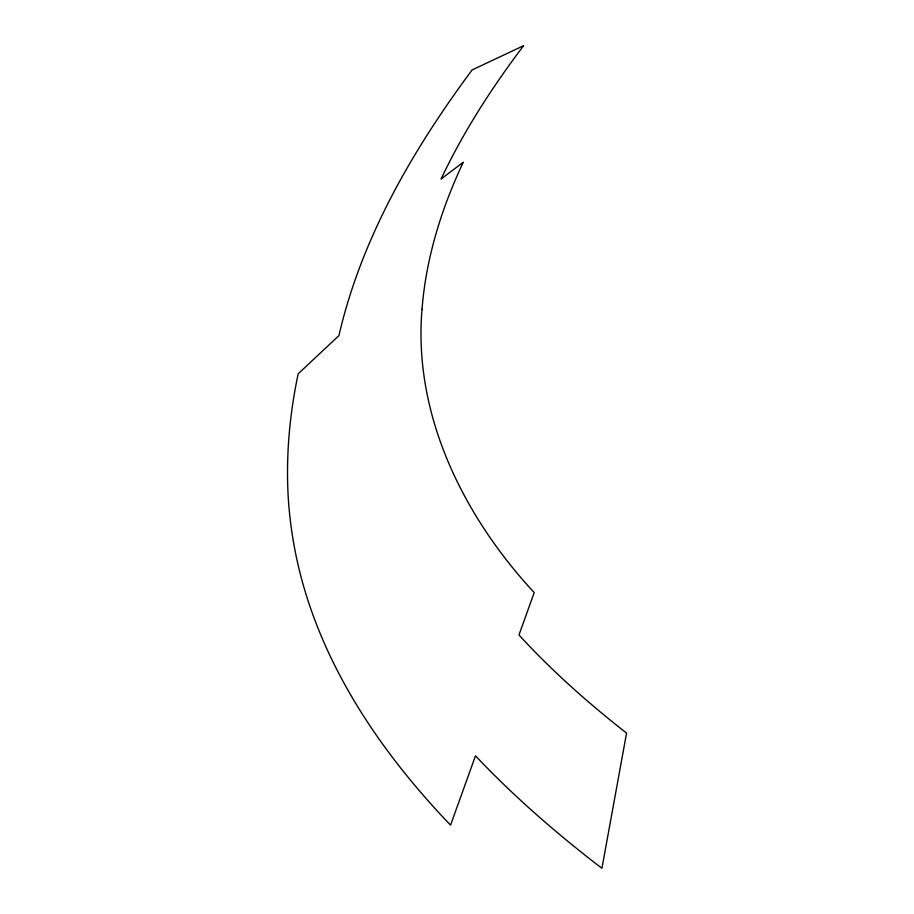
<?xml version="1.0" encoding="UTF-8"?>
<svg xmlns="http://www.w3.org/2000/svg" width="914" height="914" viewBox="0 0 914 914"><rect width="100%" height="100%" fill="white"/><g stroke="black" fill="none" stroke-linecap="round" stroke-linejoin="round"><path stroke-width="1.37" d="M422.017 309.309C413.048 415.196 463.729 516.604 534.222 592.603L518.969 634.979C551.816 670.819 588.308 703.174 626.57 733.108L601.926 868.3C557.117 833.968 514.274 796.894 475.497 755.821L450.545 825.148C384.988 756.678 328.983 676.12 302.98 584.035A492.68 451.093 1.7 0 1 288.218 497.136C285.853 455.789 289.578 414.282 298.192 373.803L338.9 335.621C361.464 237.983 412.865 149.702 472.127 69.932L523.585 45.7C492.018 87.424 463.467 131.639 441.085 178.995L463.272 162.246C441.462 208.518 425.97 258.136 422.017 309.309"/></g></svg>
